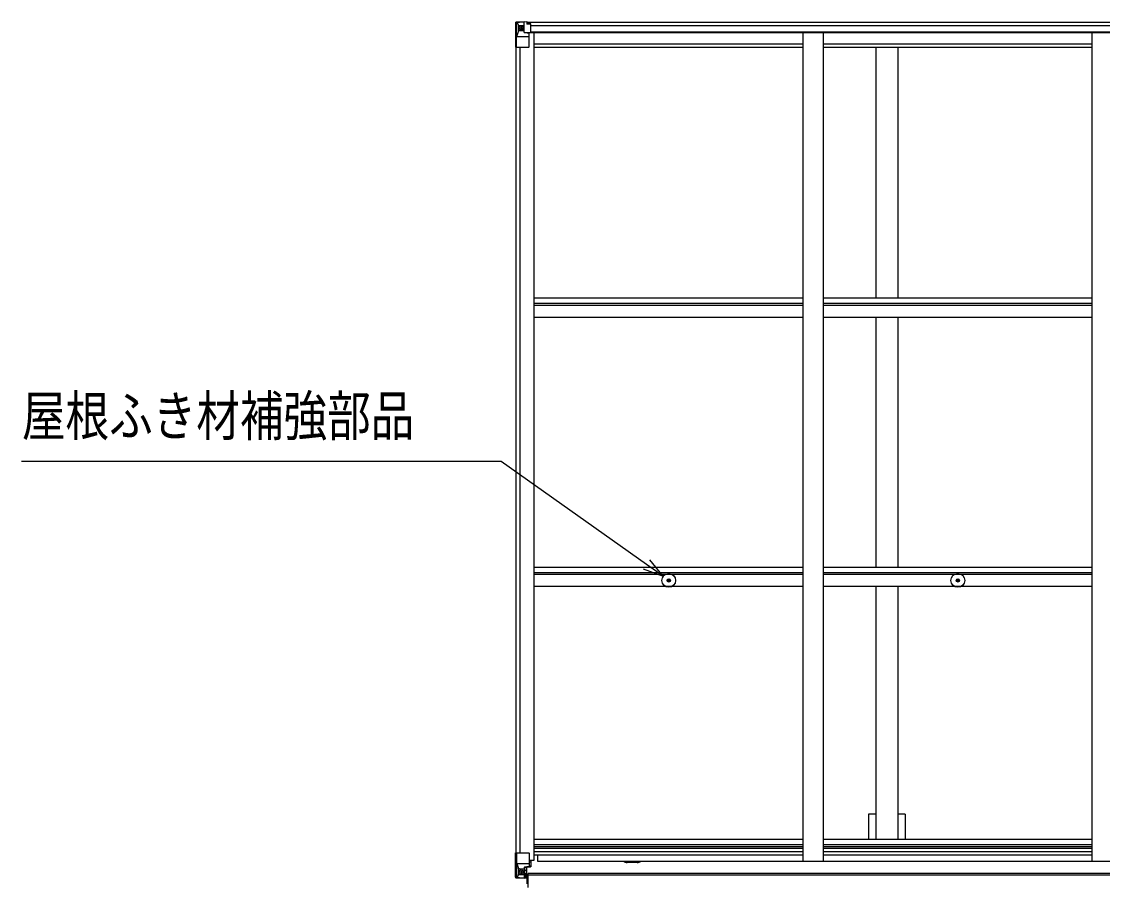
# Model space of a CAD drawing. Units: millimetres, scale not verified. Extents: x -12615 to 12615, y -8910 to 8910.
# Drawn here: x -3458 to -781, y 2815 to 4942 of the extents above; entities that cross this region are included whole.
import ezdxf
from ezdxf.enums import TextEntityAlignment as Align

# ---------------------------------------------------------------- set-up
doc = ezdxf.new("R2010")
doc.units = ezdxf.units.MM
doc.header["$LTSCALE"] = 40
for name, color, linetype in [('0-4_YKK_13', 4, 'Continuous'), ('0-5_YKK_A1', 4, 'Continuous'), ('0-6_YKK_D', 6, 'Continuous')]:
    doc.layers.add(name, color=color, linetype=linetype)
doc.styles.add('ＭＳ ゴシック', font='')
doc.styles.get('ＭＳ ゴシック').set_extended_font_data('MS Gothic')

msp = doc.modelspace()

# ---------------------------------------------------------------- linework, layer by layer
at = {"layer": '0-4_YKK_13'}
for p, q in [((-2234.74, 4939.78), (-2234.74, 4879.07)), ((-2233.8, 4940.74), (-2233.8, 4940.78)), ((-2224.83, 4941.17), (-2232.75, 4940.69)), ((-2231.89, 4939.72), (-2231.9, 4939.65)), ((-2231.9, 4879.07), (-2231.9, 4939.65)), ((-2227.93, 4936.28), (-2230.66, 4939.95)), ((-2227.07, 4932.77), (-2224.74, 4932.83)), ((-2227.07, 4919.3), (-2227.07, 4932.77)), ((-2212.74, 4941.95), (-2224.74, 4941.17)), ((-2224.74, 4932.83), (-2212.74, 4932.83)), ((-2220.22, 4925.63), (-2220.22, 4924.67)), ((-2212.74, 4915.28), (-2212.74, 4942.07)), ((-2206.24, 4942.47), (-2206.24, 4936.52)), ((-2197.24, 4937.09), (-2206.24, 4937.15)), ((-2196.24, 4916.23), (-2196.24, 4936.38)), ((-2231.35, 4905.95), (-2227.21, 4918.04)), ((-2231.35, 4905.95), (-2224.74, 4905.74)), ((-2224.74, 4919.27), (-2227.07, 4919.3)), ((-2224.74, 4919.27), (-2224.74, 4919.27)), ((-2212.74, 4919.27), (-2224.74, 4919.27)), ((-2224.74, 4905.74), (-2200.74, 4905.74)), ((-2212.74, 4915.28), (-2206.24, 4915.28)), ((-2211.91, 4915.08), (-2211.91, 4915.28)), ((-2201.57, 4913.43), (-2211.91, 4915.08)), ((-2209.22, 4915.28), (-2201.57, 4914.06)), ((-2206.24, 4915.28), (-2197.24, 4915.32)), ((-2201.57, 4914.06), (-2201.57, 4913.43)), ((-2200.74, 4880.07), (-2200.74, 4913.17)), ((-2234.74, 4879.07), (-2201.74, 4879.07)), ((-1856.99, 3558.38), (-1855.88, 3558.4)), ((-1856.99, 3557.38), (-1855.88, 3557.36)), ((-1855.88, 3558.4), (-1855.36, 3558.5)), ((-1855.88, 3557.36), (-1855.36, 3557.26)), ((-1855.26, 3559.02), (-1855.36, 3558.5)), ((-1855.26, 3556.75), (-1855.36, 3557.26)), ((-1855.24, 3560.13), (-1855.26, 3559.02)), ((-1855.24, 3555.64), (-1855.26, 3556.75)), ((-1854.24, 3560.13), (-1854.22, 3559.02)), ((-1854.24, 3555.64), (-1854.22, 3556.75)), ((-1854.22, 3559.02), (-1854.12, 3558.5)), ((-1854.22, 3556.75), (-1854.12, 3557.26)), ((-1853.6, 3558.4), (-1854.12, 3558.5)), ((-1853.6, 3557.36), (-1854.12, 3557.26)), ((-1852.5, 3558.38), (-1853.6, 3558.4)), ((-1852.5, 3557.38), (-1853.6, 3557.36)), ((-1140.99, 3558.38), (-1139.88, 3558.4)), ((-1140.99, 3557.38), (-1139.88, 3557.36)), ((-1139.88, 3558.4), (-1139.36, 3558.5)), ((-1139.88, 3557.36), (-1139.36, 3557.26)), ((-1139.26, 3559.02), (-1139.36, 3558.5)), ((-1139.26, 3556.75), (-1139.36, 3557.26)), ((-1139.24, 3560.13), (-1139.26, 3559.02)), ((-1139.24, 3555.64), (-1139.26, 3556.75)), ((-1138.24, 3560.13), (-1138.22, 3559.02)), ((-1138.24, 3555.64), (-1138.22, 3556.75)), ((-1138.22, 3559.02), (-1138.12, 3558.5)), ((-1138.22, 3556.75), (-1138.12, 3557.26)), ((-1137.6, 3558.4), (-1138.12, 3558.5)), ((-1137.6, 3557.36), (-1138.12, 3557.26)), ((-1136.5, 3558.38), (-1137.6, 3558.4)), ((-1136.5, 3557.38), (-1137.6, 3557.36)), ((-2231.9, 2883.09), (-2201.74, 2883.09)), ((-2231.9, 2883.09), (-2231.9, 2822.51)), ((-2200.74, 2882.09), (-2200.74, 2848.99)), ((-2196.24, 2864.44), (-2196.24, 2848.22)), ((-2231.35, 2856.21), (-2224.74, 2856.42)), ((-2231.35, 2856.21), (-2227.21, 2844.12)), ((-2224.74, 2842.89), (-2227.07, 2842.86)), ((-2227.07, 2842.86), (-2227.07, 2829.39)), ((-2224.74, 2856.42), (-2200.74, 2856.42)), ((-2224.74, 2842.89), (-2212.74, 2842.89)), ((-2224.74, 2842.89), (-2224.74, 2842.89)), ((-2212.74, 2846.19), (-2212.74, 2820.09)), ((-2211.24, 2842.89), (-2212.74, 2842.89)), ((-2201.57, 2848.73), (-2211.91, 2847.08)), ((-2211.91, 2846.45), (-2201.57, 2848.1)), ((-2211.91, 2847.08), (-2211.91, 2846.45)), ((-2207.24, 2839.29), (-2211.24, 2839.29)), ((-2207.24, 2847.19), (-2207.24, 2827.23)), ((-2201.57, 2848.1), (-2201.57, 2848.73)), ((-2201.29, 2848.18), (-2197.24, 2848.21)), ((-2196.24, 2860.09), (-2200.74, 2860.09)), ((-2197.24, 2849.95), (-2196.24, 2849.94)), ((-2196.24, 2848.22), (-2197.24, 2848.21)), ((-2234.74, 2822.38), (-2234.74, 2822.42)), ((-2233.8, 2821.42), (-2233.8, 2821.39)), ((-2233.8, 2821.38), (-2233.8, 2821.38)), ((-2224.83, 2821), (-2232.76, 2821.47)), ((-2231.9, 2822.44), (-2231.9, 2822.51)), ((-2227.93, 2825.88), (-2230.66, 2822.21)), ((-2227.07, 2829.39), (-2224.74, 2829.33)), ((-2224.74, 2829.33), (-2212.74, 2829.33)), ((-2212.74, 2820.21), (-2224.74, 2820.99)), ((-2219.26, 2836.53), (-2219.26, 2837.49)), ((-2213.74, 2829.33), (-2212.74, 2829.33)), ((-2211.24, 2829.33), (-2212.74, 2829.33)), ((-2211.24, 2825.8), (-2212.74, 2825.8)), ((-2212.74, 2820.98), (-2206.24, 2820.58)), ((-2206.24, 2819.69), (-2212.74, 2820.09)), ((-2207.24, 2831.09), (-2211.24, 2831.09)), ((-2210.74, 2826.16), (-2211.24, 2826.16)), ((-2206.24, 2821.5), (-2211.24, 2821.59)), ((-2211.13, 2827.46), (-2207.24, 2827.46)), ((-2210.75, 2827.25), (-2210.75, 2827.09)), ((-2210.75, 2827.09), (-2210.74, 2827.09)), ((-2203.24, 2827.02), (-2210.74, 2827.09)), ((-2210.74, 2825.13), (-2210.74, 2827.09)), ((-2210.74, 2826.16), (-2203.24, 2826.16)), ((-2203.24, 2825.16), (-2210.74, 2825.16)), ((-2203.24, 2825.13), (-2210.74, 2825.13)), ((-2206.24, 2821.5), (-2206.24, 2822.32)), ((-2206.24, 2821.09), (-2206.24, 2821.5)), ((-2206.24, 2821.09), (-2206.24, 2820.58)), ((-2206.24, 2820.58), (-2206.24, 2819.69)), ((-2205.74, 2806.12), (-2205.74, 2823.12)), ((-2205.74, 2823.12), (-2203.24, 2823.12)), ((-2205.74, 2822.09), (-2203.24, 2822.09)), ((-2205.74, 2821.87), (-2203.24, 2821.87)), ((-2204.24, 2806.12), (-2204.24, 2823.12)), ((-2203.24, 2806.12), (-2203.24, 2823.12))]:
    msp.add_line(p, q, dxfattribs=at)
for points in [[(-2233.8, 4940.78), (-2224.74, 4941.33), (-2206.24, 4942.47)], [(-2221.18, 4927.55), (-2222.14, 4927.55), (-2222.14, 4926.59), (-2221.18, 4926.59)], [(-2219.26, 4928.51), (-2219.26, 4929.47), (-2220.22, 4929.47), (-2220.22, 4928.51)], [(-2220.22, 4924.67), (-2219.26, 4924.67), (-2219.26, 4925.63)], [(-2218.3, 4926.59), (-2217.34, 4926.59), (-2217.34, 4927.55), (-2218.3, 4927.55)], [(-2196.24, 4936.38), (-2196.25, 4936.49), (-2206.24, 4936.52)], [(-2234.74, 2822.42), (-2234.74, 2883.09), (-2231.9, 2883.09)], [(-2206.24, 2821.09), (-2211.24, 2821.09), (-2211.24, 2846.55)], [(-2197.24, 2848.21), (-2197.24, 2849.95), (-2200.74, 2849.97)], [(-2233.8, 2821.38), (-2224.74, 2820.83), (-2212.74, 2820.09)], [(-2221.18, 2835.57), (-2222.14, 2835.57), (-2222.14, 2834.61), (-2221.18, 2834.61)], [(-2219.26, 2837.49), (-2220.22, 2837.49), (-2220.22, 2836.53)], [(-2220.22, 2833.65), (-2220.22, 2832.69), (-2219.26, 2832.69), (-2219.26, 2833.65)], [(-2218.3, 2834.61), (-2217.34, 2834.61), (-2217.34, 2835.57), (-2218.3, 2835.57)], [(-2203.24, 2827.19), (-2210.74, 2827.25), (-2210.75, 2827.25)]]:
    msp.add_lwpolyline(points, dxfattribs=at)
for centre, radius in [((-2219.74, 4927.07), 5.3), ((-1854.74, 3557.88), 17), ((-1854.74, 3557.88), 4), ((-1138.74, 3557.88), 17), ((-1138.74, 3557.88), 4), ((-2219.74, 2835.09), 5.3)]:
    msp.add_circle(centre, radius, dxfattribs=at)
for centre, radius, start, end in [((-2233.74, 4939.78), 0.999, 93.4424, 179.95083), ((-2233.74, 4939.78), 1, 93.50017, 180.00079), ((-2233.74, 4939.74), 0.999, 93.4424, 179.95083), ((-2232.59, 4953.39), 12.7, 269.24466, 275.10311), ((-2230.61, 4939.78), 1.28, 131.17831, 182.45895), ((-2221.18, 4928.51), 0.96, 270, 0), ((-2221.18, 4925.63), 0.96, 0, 90), ((-2218.3, 4928.51), 0.96, 180, 270), ((-2218.3, 4925.63), 0.96, 90, 180), ((-2211.8, 4916.01), 0.937, 230.93398, 263.26766), ((-2201.68, 4913.13), 0.937, 2.32209, 83.26766), ((-2201.68, 4912.49), 0.937, 2.32209, 83.26766), ((-2201.74, 4880.07), 1, 270, 0), ((-1854.74, 3557.88), 2.3, 167.44414, 192.55586), ((-1854.74, 3557.88), 2.3, 77.44414, 102.55586), ((-1854.74, 3557.88), 2.3, 257.44414, 282.55586), ((-1854.74, 3557.88), 2.3, 347.44414, 12.55586), ((-1138.74, 3557.88), 2.3, 167.44414, 192.55586), ((-1138.74, 3557.88), 2.3, 77.44414, 102.55586), ((-1138.74, 3557.88), 2.3, 257.44414, 282.55586), ((-1138.74, 3557.88), 2.3, 347.44414, 12.55586), ((-2201.74, 2882.09), 1, 0, 90), ((-2211.8, 2846.15), 0.937, 96.73234, 177.67791), ((-2211.8, 2845.52), 0.937, 96.73234, 177.67791), ((-2201.68, 2849.67), 0.937, 276.73234, 357.67791), ((-2201.68, 2849.03), 0.937, 276.73234, 357.67791), ((-2233.74, 2822.42), 0.999, 180.04917, 266.5576), ((-2233.74, 2822.38), 0.999, 180.04917, 266.5576), ((-2233.74, 2822.38), 1, 179.99921, 266.49983), ((-2232.59, 2808.77), 12.7, 84.89689, 90.75534), ((-2230.61, 2822.38), 1.28, 177.54105, 228.82169), ((-2221.18, 2836.53), 0.96, 270, 0), ((-2221.18, 2833.65), 0.96, 0, 90), ((-2218.3, 2836.53), 0.96, 180, 270), ((-2218.3, 2833.65), 0.96, 90, 180), ((-2210.73, 2827.76), 0.513, 178.95293, 268.11972), ((-2210.74, 2827.59), 0.5, 179.95536, 269.47105), ((-2210.74, 2824.66), 0.5, 89.99891, 179.99891), ((-2210.74, 2824.63), 0.5, 90.00309, 180.00198)]:
    msp.add_arc(centre, radius, start, end, dxfattribs=at)
for centre, major_axis, ratio, start_param, end_param in [((-2032.8, 4953.09), (201, 12.36), 0.060933, 3.1373463, 3.1378449), ((-2231.8, 4940.86), (2, 0.12), 0.060933, 3.1378449, 4.2119296), ((-2231.61, 4937.76), (-0.02, 3), 0.466854, 5.5234897, 6.1575023), ((-2229.94, 4932.69), (0.03, 5), 0.573921, 4.7320603, 5.5159136), ((-2306.49, 4932.83), (81.75, 0), 0.061163, 0, 0.0007725), ((-2197.24, 4936.39), (1, -0.012), 0.707053, 0.1587743, 1.5795216), ((-2230.63, 4908.3), (0.85, 2.32), 0.403757, 2.3087461, 3.2744049), ((-2228.48, 4919.32), (0, 3), 0.468246, 4.2703918, 4.7058971), ((-2197.24, 4916.22), (1, 0.021), 0.906239, 4.6936843, 6.2644806), ((-2230.63, 2853.86), (0.85, -2.32), 0.403757, 3.0087805, 3.9744392), ((-2228.48, 2842.84), (0, -3), 0.468246, 1.5772882, 2.0127935), ((-2231.8, 2821.3), (2, -0.12), 0.060933, 2.0712557, 3.1453404), ((-2032.8, 2809.07), (201, -12.36), 0.060933, 3.1453404, 3.145839), ((-2231.61, 2824.4), (-0.02, -3), 0.466854, 0.125683, 0.7596956), ((-2229.94, 2829.47), (0.03, -5), 0.573921, 0.7672717, 1.551125), ((-2306.49, 2829.33), (81.75, 0), 0.061163, 6.2824128, 6.2831853)]:
    msp.add_ellipse(centre, major_axis=major_axis, ratio=ratio, start_param=start_param, end_param=end_param, dxfattribs=at)
at = {"layer": '0-5_YKK_A1'}
for p, q in [((-2206.24, 4940.87), (2076.76, 4940.87)), ((-2196.24, 4932.97), (2066.76, 4932.97)), ((-2208, 4915.09), (2078.52, 4915.09)), ((-2196.24, 4917.35), (2066.76, 4917.35)), ((-2187.74, 2864.44), (-2187.74, 4915.09)), ((-1521.74, 2862.61), (-1521.74, 4915.09)), ((-1471.74, 2862.61), (-1471.74, 4915.09)), ((-805.74, 2862.62), (-805.74, 4915.09)), ((-2232.74, 2883.09), (-2232.74, 4879.07)), ((-2223.04, 2883.09), (-2223.04, 4879.07)), ((-2187.74, 4887.27), (-1521.74, 4887.27)), ((-2187.74, 4878.92), (-1521.74, 4878.92)), ((-1471.74, 4887.27), (-805.74, 4887.27)), ((-1471.74, 4878.92), (-805.74, 4878.92)), ((-1342.24, 4878.92), (-1342.24, 4257.67)), ((-1287.24, 4878.92), (-1287.24, 4257.67)), ((-2187.71, 4257.67), (-1521.74, 4257.67)), ((-1471.71, 4257.67), (-805.74, 4257.67)), ((-2187.71, 4244.66), (-1521.74, 4244.66)), ((-2187.71, 4240.11), (-1521.74, 4240.11)), ((-1471.71, 4244.66), (-805.74, 4244.66)), ((-1471.71, 4240.11), (-805.74, 4240.11)), ((-2187.71, 4210.38), (-1521.74, 4210.38)), ((-1471.71, 4210.38), (-805.74, 4210.38)), ((-1342.24, 4210.38), (-1342.24, 3590.68)), ((-1287.24, 4210.38), (-1287.24, 3590.68)), ((-2187.71, 3590.68), (-1521.74, 3590.68)), ((-1471.71, 3590.68), (-805.74, 3590.68)), ((-2187.71, 3577.67), (-1521.74, 3577.67)), ((-2187.71, 3573.12), (-1521.74, 3573.12)), ((-1471.71, 3577.67), (-805.74, 3577.67)), ((-1471.71, 3573.12), (-805.74, 3573.12)), ((-2187.71, 3543.38), (-1521.74, 3543.38)), ((-1471.71, 3543.38), (-805.74, 3543.38)), ((-1342.24, 3543.38), (-1342.24, 2916.73)), ((-1287.24, 3543.38), (-1287.24, 2916.73)), ((-1342.24, 2978.32), (-1359.94, 2978.32)), ((-1359.94, 2978.32), (-1359.94, 2916.73)), ((-1269.54, 2978.32), (-1287.24, 2978.32)), ((-1269.54, 2978.32), (-1269.54, 2916.73)), ((-2187.74, 2916.73), (-1521.74, 2916.73)), ((-2187.74, 2903.72), (-1521.74, 2903.72)), ((-2187.74, 2898.64), (-1521.74, 2898.64)), ((-2187.74, 2894.72), (-1521.74, 2894.72)), ((-1471.74, 2916.73), (-805.74, 2916.73)), ((-1471.74, 2903.72), (-805.74, 2903.72)), ((-1471.74, 2898.64), (-805.74, 2898.64)), ((-1471.74, 2894.72), (-805.74, 2894.72)), ((-2200.74, 2864.44), (-2187.74, 2864.44)), ((-2187.74, 2886.52), (-1521.74, 2886.52)), ((-2187.74, 2878.12), (-1521.74, 2878.12)), ((-2180.24, 2878.12), (-2180.24, 2862.61)), ((-1471.74, 2886.52), (-805.74, 2886.52)), ((-1471.74, 2878.12), (-805.74, 2878.12)), ((-2180.24, 2862.61), (2050.76, 2862.61)), ((-1932.74, 2858.77), (-1957.74, 2858.77)), ((-2211.24, 2824.47), (-2203.24, 2824.47)), ((-2211.24, 2822.32), (-2205.74, 2822.32)), ((-2203.24, 2797.12), (-2203.24, 2832.12)), ((2073.76, 2832.12), (-2203.24, 2832.12)), ((2073.76, 2827.38), (-2203.24, 2827.38))]:
    msp.add_line(p, q, dxfattribs=at)
for centre, start, end in [((-1957.74, 2871.27), 223.87082, 270), ((-1932.74, 2871.27), 270, 316.12918)]:
    msp.add_arc(centre, 12.5, start, end, dxfattribs=at)
at = {"layer": '0-6_YKK_D'}
for points in [[(-1868.25, 3568.2), (-1909.87, 3597.68), (-2270, 3852.79), (-3457.63, 3852.79)], [(-1917.77, 3586.53), (-1868.25, 3568.2), (-1901.97, 3608.83)]]:
    msp.add_lwpolyline(points, dxfattribs=at)

# ---------------------------------------------------------------- texts
at = {"layer": '0-6_YKK_D', "style": 'ＭＳ ゴシック', "width": 0.8}
msp.add_text('屋根ふき材補強部品', height=98.97, dxfattribs=at).set_placement((-3456.89, 3886.53), align=Align.BOTTOM_LEFT)

doc.saveas('drawing.dxf')
